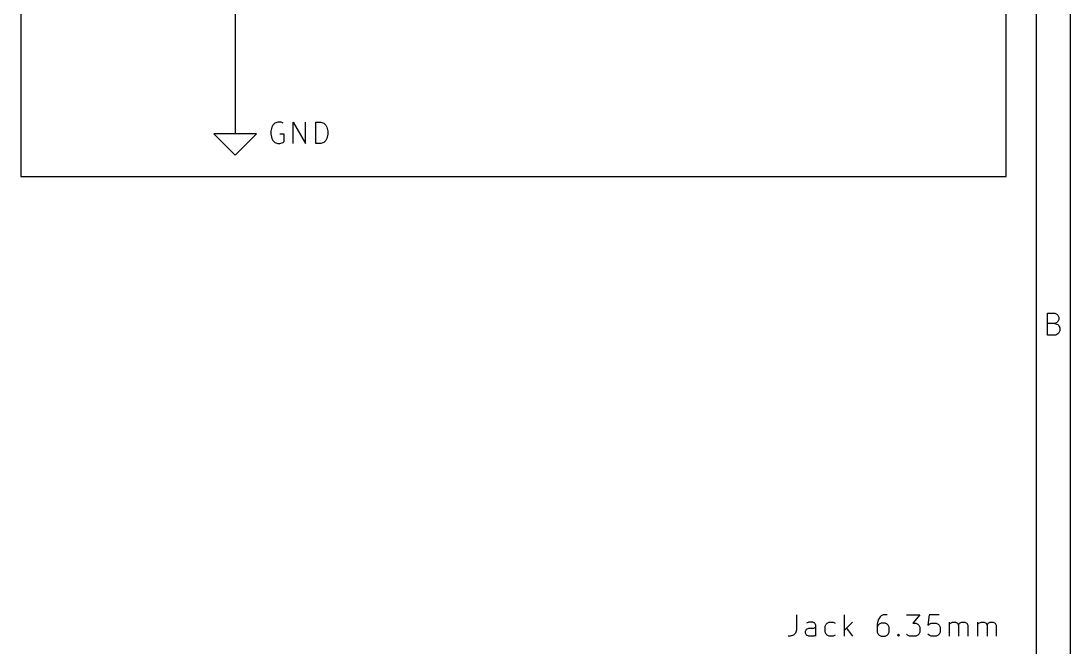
# Model space of a CAD drawing. Header units: millimetres. Extents: x 10 to 287, y -200 to -10.
# Drawn here: x 224.8 to 287, y -104.1 to -67 of the extents above; entities that cross this region are included whole.
import ezdxf

# ---------------------------------------------------------------- set-up
doc = ezdxf.new("R2010")
doc.units = ezdxf.units.MM
for name, color, linetype in [('GREENSIXTYFIVE', 129, 'CONTINUOUS'), ('LIGHTBLUE', 172, 'CONTINUOUS'), ('LIGHTGREEN', 92, 'CONTINUOUS'), ('RED', 14, 'CONTINUOUS')]:
    doc.layers.add(name, color=color, linetype=linetype)

msp = doc.modelspace()

# ---------------------------------------------------------------- linework, layer by layer
at = {"layer": 'GREENSIXTYFIVE', "linetype": 'CONTINUOUS'}
for p, q in [((239.667, -73.2716), (239.6066, -73.5135)), ((239.7275, -73.1507), (239.667, -73.2716)), ((239.8485, -73.0297), (239.7275, -73.1507)), ((240.0299, -72.9692), (239.8485, -73.0297)), ((240.2113, -72.9692), (240.0299, -72.9692)), ((240.3323, -73.0297), (240.2113, -72.9692)), ((240.937, -74.2392), (240.937, -72.9692)), ((240.937, -72.9692), (241.6627, -74.2392)), ((241.6627, -74.2392), (241.6627, -72.9692)), ((242.2675, -74.2392), (242.2675, -72.9692)), ((242.2675, -72.9692), (242.5699, -72.9692)), ((242.5699, -72.9692), (242.7513, -73.0297)), ((242.7513, -73.0297), (242.8723, -73.1507)), ((242.8723, -73.1507), (242.9328, -73.2716)), ((242.9328, -73.2716), (242.9932, -73.5135)), ((239.6066, -73.5135), (239.6066, -73.6949)), ((239.6066, -73.6949), (239.667, -73.9368)), ((239.667, -73.9368), (239.7275, -74.0578)), ((240.3927, -73.6949), (240.1508, -73.6949)), ((240.3927, -74.1183), (240.3927, -73.6949)), ((242.9328, -73.9368), (242.8723, -74.0578)), ((242.9932, -73.6949), (242.9328, -73.9368)), ((242.9932, -73.5135), (242.9932, -73.6949)), ((239.7275, -74.0578), (239.8485, -74.1788)), ((239.8485, -74.1788), (240.0299, -74.2392)), ((240.0299, -74.2392), (240.1508, -74.2392)), ((240.1508, -74.2392), (240.3323, -74.1788)), ((240.3323, -74.1788), (240.3927, -74.1183)), ((242.5699, -74.2392), (242.2675, -74.2392)), ((242.7513, -74.1788), (242.5699, -74.2392)), ((242.8723, -74.0578), (242.7513, -74.1788)), ((270.7784, -102.1791), (270.7784, -103.0863)), ((271.5041, -102.6025), (271.3831, -102.6629)), ((271.746, -102.6025), (271.5041, -102.6025)), ((271.8669, -102.6629), (271.746, -102.6025)), ((272.5926, -102.6629), (272.7136, -102.6025)), ((272.7136, -102.6025), (272.9555, -102.6025)), ((272.9555, -102.6025), (273.0764, -102.6629)), ((273.6207, -103.4491), (273.6207, -102.1791)), ((274.1045, -102.6025), (273.6207, -103.0863)), ((275.6164, -102.4815), (275.556, -102.7234)), ((275.7374, -102.3001), (275.6164, -102.4815)), ((275.7979, -102.2396), (275.7374, -102.3001)), ((275.9188, -102.1791), (275.7979, -102.2396)), ((276.1607, -102.1791), (275.9188, -102.1791)), ((277.3098, -102.1791), (278.096, -102.1791)), ((278.096, -102.1791), (277.6726, -102.6629)), ((278.6402, -102.1791), (278.5798, -102.7839)), ((279.245, -102.1791), (278.6402, -102.1791)), ((279.8497, -103.4491), (279.8497, -102.6025)), ((279.9102, -102.6629), (280.0312, -102.6025)), ((280.0312, -102.6025), (280.2126, -102.6025)), ((280.2126, -102.6025), (280.3335, -102.6629)), ((280.4545, -102.6629), (280.5754, -102.6025)), ((280.5754, -102.6025), (280.7569, -102.6025)), ((280.7569, -102.6025), (280.8778, -102.6629)), ((281.543, -103.4491), (281.543, -102.6025)), ((281.6035, -102.6629), (281.7245, -102.6025)), ((281.7245, -102.6025), (281.9059, -102.6025)), ((281.9059, -102.6025), (282.0268, -102.6629)), ((282.1478, -102.6629), (282.2687, -102.6025)), ((282.2687, -102.6025), (282.4502, -102.6025)), ((282.4502, -102.6025), (282.5711, -102.6629)), ((270.7179, -103.2677), (270.597, -103.3887)), ((270.7784, -103.0863), (270.7179, -103.2677)), ((271.3227, -103.1467), (271.3831, -103.0258)), ((271.3227, -103.2677), (271.3227, -103.1467)), ((271.3831, -103.3887), (271.3227, -103.2677)), ((271.3831, -103.0258), (271.5041, -102.9653)), ((271.5041, -102.9653), (271.8065, -102.9653)), ((271.8065, -102.9653), (271.9274, -102.9048)), ((271.9274, -102.7839), (271.8669, -102.6629)), ((271.9274, -103.4491), (271.9274, -102.7839)), ((272.4717, -102.8444), (272.5321, -102.7234)), ((272.4717, -103.2072), (272.4717, -102.8444)), ((272.5321, -103.3282), (272.4717, -103.2072)), ((272.5321, -102.7234), (272.5926, -102.6629)), ((273.7417, -102.9653), (274.1045, -103.4491)), ((275.556, -102.7234), (275.556, -103.2072)), ((275.6164, -102.7839), (275.556, -102.9048)), ((275.556, -103.2072), (275.6164, -103.3282)), ((275.6769, -102.7234), (275.6164, -102.7839)), ((275.7979, -102.6629), (275.6769, -102.7234)), ((276.0398, -102.6629), (275.7979, -102.6629)), ((276.1607, -102.7234), (276.0398, -102.6629)), ((276.2212, -102.7839), (276.1607, -102.7234)), ((276.2817, -102.9048), (276.2212, -102.7839)), ((276.2212, -103.3282), (276.2817, -103.2072)), ((276.2817, -103.2072), (276.2817, -102.9048)), ((277.6726, -102.6629), (277.8541, -102.6629)), ((277.8541, -102.6629), (277.975, -102.7234)), ((277.975, -102.7234), (278.0355, -102.7839)), ((278.0355, -102.7839), (278.096, -102.9048)), ((278.096, -103.2072), (278.0355, -103.3282)), ((278.096, -102.9048), (278.096, -103.2072)), ((278.5798, -102.7839), (278.6402, -102.7234)), ((278.6402, -102.7234), (278.7612, -102.6629)), ((278.7612, -102.6629), (279.0636, -102.6629)), ((279.0636, -102.6629), (279.1845, -102.7234)), ((279.1845, -102.7234), (279.245, -102.7839)), ((279.245, -102.7839), (279.3055, -102.9048)), ((279.3055, -103.2072), (279.245, -103.3282)), ((279.3055, -102.9048), (279.3055, -103.2072)), ((279.8497, -102.7234), (279.9102, -102.6629)), ((280.3335, -102.6629), (280.394, -102.7839)), ((280.394, -102.7839), (280.4545, -102.6629)), ((280.394, -102.7839), (280.394, -103.4491)), ((280.8778, -102.6629), (280.9383, -102.7839)), ((280.9383, -102.7839), (280.9383, -103.4491)), ((281.543, -102.7234), (281.6035, -102.6629)), ((282.0268, -102.6629), (282.0873, -102.7839)), ((282.0873, -102.7839), (282.1478, -102.6629)), ((282.0873, -102.7839), (282.0873, -103.4491)), ((282.5711, -102.6629), (282.6316, -102.7839)), ((282.6316, -102.7839), (282.6316, -103.4491)), ((270.4155, -103.4491), (270.2946, -103.4491)), ((270.597, -103.3887), (270.4155, -103.4491)), ((271.5041, -103.4491), (271.3831, -103.3887)), ((271.8065, -103.4491), (271.5041, -103.4491)), ((271.9274, -103.3887), (271.8065, -103.4491)), ((272.5926, -103.3887), (272.5321, -103.3282)), ((272.7136, -103.4491), (272.5926, -103.3887)), ((272.9555, -103.4491), (272.7136, -103.4491)), ((273.0764, -103.3887), (272.9555, -103.4491)), ((275.6164, -103.3282), (275.6769, -103.3887)), ((275.6769, -103.3887), (275.7979, -103.4491)), ((275.7979, -103.4491), (276.0398, -103.4491)), ((276.0398, -103.4491), (276.1607, -103.3887)), ((276.1607, -103.3887), (276.2212, -103.3282)), ((276.7655, -103.3887), (276.8259, -103.3282)), ((276.8259, -103.4491), (276.7655, -103.3887)), ((276.8259, -103.3282), (276.8864, -103.3887)), ((276.8259, -103.3282), (276.8259, -103.4491)), ((276.8864, -103.3887), (276.8259, -103.4491)), ((277.3703, -103.3887), (277.3098, -103.3282)), ((277.4912, -103.4491), (277.3703, -103.3887)), ((277.8541, -103.4491), (277.4912, -103.4491)), ((277.975, -103.3887), (277.8541, -103.4491)), ((278.0355, -103.3282), (277.975, -103.3887)), ((278.6402, -103.3887), (278.5798, -103.3282)), ((278.7612, -103.4491), (278.6402, -103.3887)), ((279.0636, -103.4491), (278.7612, -103.4491)), ((279.1845, -103.3887), (279.0636, -103.4491)), ((279.245, -103.3282), (279.1845, -103.3887))]:
    msp.add_line(p, q, dxfattribs=at)
at = {"layer": 'LIGHTBLUE', "linetype": 'CONTINUOUS'}
for p, q in [((224.79, -16.51), (224.79, -76.2)), ((283.21, -76.2), (283.21, -16.51)), ((224.79, -76.2), (283.21, -76.2))]:
    msp.add_line(p, q, dxfattribs=at)
at = {"layer": 'LIGHTGREEN', "linetype": 'CONTINUOUS'}
msp.add_line((237.49, -60.96), (237.49, -72.39), dxfattribs=at)
at = {"layer": 'RED', "linetype": 'CONTINUOUS'}
for p, q in [((287.0022, -10), (287.0022, -200.0072)), ((285.0022, -12), (285.0022, -198.0072)), ((237.49, -72.39), (237.49, -73.66)), ((237.49, -73.66), (236.22, -73.66)), ((236.22, -73.66), (237.49, -74.93)), ((237.49, -74.93), (238.76, -73.66)), ((238.76, -73.66), (237.49, -73.66)), ((285.6617, -85.5937), (285.6617, -84.2937)), ((285.6617, -84.2937), (286.095, -84.2937)), ((286.095, -84.2937), (286.2188, -84.3556)), ((286.2188, -84.3556), (286.2807, -84.4175)), ((286.2807, -84.4175), (286.3426, -84.5413)), ((286.3426, -84.5413), (286.3426, -84.6651)), ((286.095, -84.9127), (285.6617, -84.9127)), ((286.2188, -84.8508), (286.095, -84.9127)), ((286.095, -84.9127), (286.2807, -84.9746)), ((286.2807, -84.7889), (286.2188, -84.8508)), ((286.3426, -84.6651), (286.2807, -84.7889)), ((286.2807, -84.9746), (286.3426, -85.0365)), ((286.3426, -85.0365), (286.4045, -85.1603)), ((286.4045, -85.1603), (286.4045, -85.346)), ((286.1569, -85.5937), (285.6617, -85.5937)), ((286.2807, -85.5318), (286.1569, -85.5937)), ((286.3426, -85.4698), (286.2807, -85.5318)), ((286.4045, -85.346), (286.3426, -85.4698))]:
    msp.add_line(p, q, dxfattribs=at)

doc.saveas('drawing.dxf')
